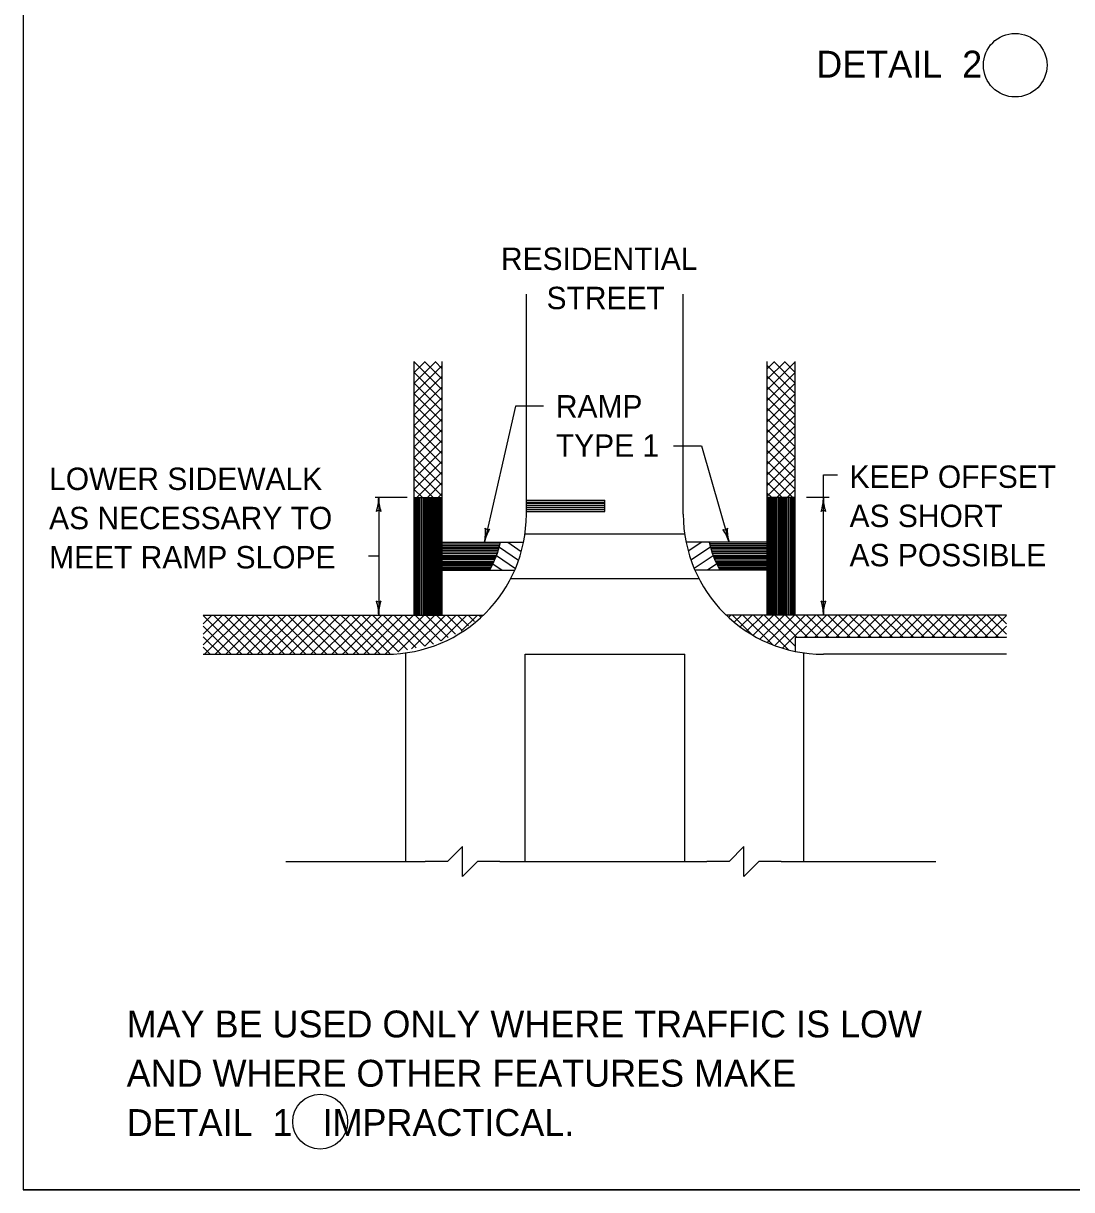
# Model space of a CAD drawing. Extents: x 1007 to 1035.5, y 1000.5 to 1021.5.
# Drawn here: x 1007 to 1016.36, y 1000.5 to 1010.91 of the extents above; entities that cross this region are included whole.
import ezdxf

# ---------------------------------------------------------------- set-up
doc = ezdxf.new("R2010")
doc.units = 0
for name, color, linetype in [('Level 1', 7, 'Continuous'), ('Level 10', 7, 'Continuous'), ('Level 11', 7, 'Continuous')]:
    doc.layers.add(name, color=color, linetype=linetype)

msp = doc.modelspace()

# ---------------------------------------------------------------- linework, layer by layer
at = {"layer": 'Level 1'}
for p, q in [((1011.489, 1006.529), (1011.489, 1008.493)), ((1012.889, 1006.529), (1012.889, 1008.493)), ((1010.489, 1005.629), (1010.489, 1007.891)), ((1010.489, 1007.699), (1010.681, 1007.891)), ((1010.489, 1007.794), (1010.586, 1007.891)), ((1010.489, 1007.889), (1010.492, 1007.891)), ((1010.739, 1007.638), (1010.489, 1007.888)), ((1010.489, 1007.605), (1010.739, 1007.855)), ((1010.739, 1007.733), (1010.581, 1007.891)), ((1010.739, 1007.827), (1010.675, 1007.891)), ((1010.739, 1005.629), (1010.739, 1007.891)), ((1012.889, 1006.529), (1012.889, 1007.891)), ((1013.639, 1005.629), (1013.639, 1007.891)), ((1013.639, 1007.733), (1013.798, 1007.891)), ((1013.639, 1007.827), (1013.703, 1007.891)), ((1013.639, 1007.638), (1013.889, 1007.888)), ((1013.889, 1007.605), (1013.639, 1007.855)), ((1013.889, 1007.699), (1013.697, 1007.891)), ((1013.889, 1007.794), (1013.792, 1007.891)), ((1013.889, 1007.889), (1013.887, 1007.891)), ((1013.889, 1005.629), (1013.889, 1007.891)), ((1010.739, 1007.543), (1010.489, 1007.793)), ((1010.489, 1007.51), (1010.739, 1007.76)), ((1013.639, 1007.543), (1013.889, 1007.793)), ((1013.889, 1007.51), (1013.639, 1007.76)), ((1010.739, 1007.448), (1010.489, 1007.698)), ((1010.489, 1007.415), (1010.739, 1007.665)), ((1013.639, 1007.448), (1013.889, 1007.698)), ((1013.889, 1007.415), (1013.639, 1007.665)), ((1010.739, 1007.354), (1010.489, 1007.604)), ((1010.489, 1007.32), (1010.739, 1007.57)), ((1013.639, 1007.354), (1013.889, 1007.604)), ((1013.889, 1007.32), (1013.639, 1007.57)), ((1010.739, 1007.259), (1010.489, 1007.509)), ((1010.489, 1007.226), (1010.739, 1007.476)), ((1011.392, 1007.493), (1011.114, 1006.279)), ((1011.642, 1007.493), (1011.392, 1007.493)), ((1013.639, 1007.259), (1013.889, 1007.509)), ((1013.889, 1007.226), (1013.639, 1007.476)), ((1010.739, 1007.164), (1010.489, 1007.414)), ((1010.489, 1007.131), (1010.739, 1007.381)), ((1013.639, 1007.164), (1013.889, 1007.414)), ((1013.889, 1007.131), (1013.639, 1007.381)), ((1010.739, 1007.069), (1010.489, 1007.319)), ((1010.489, 1007.036), (1010.739, 1007.286)), ((1010.739, 1006.975), (1010.489, 1007.225)), ((1013.639, 1007.069), (1013.889, 1007.319)), ((1013.889, 1007.036), (1013.639, 1007.286)), ((1013.639, 1006.975), (1013.889, 1007.225)), ((1010.489, 1006.941), (1010.739, 1007.191)), ((1010.739, 1006.88), (1010.489, 1007.13)), ((1012.801, 1007.139), (1013.051, 1007.139)), ((1013.051, 1007.139), (1013.298, 1006.279)), ((1013.889, 1006.941), (1013.639, 1007.191)), ((1013.639, 1006.88), (1013.889, 1007.13)), ((1010.489, 1006.847), (1010.739, 1007.097)), ((1010.739, 1006.785), (1010.489, 1007.035)), ((1013.889, 1006.847), (1013.639, 1007.097)), ((1013.639, 1006.785), (1013.889, 1007.035)), ((1010.489, 1006.752), (1010.739, 1007.002)), ((1010.739, 1006.69), (1010.489, 1006.94)), ((1013.889, 1006.752), (1013.639, 1007.002)), ((1013.639, 1006.69), (1013.889, 1006.94)), ((1010.656, 1006.679), (1010.489, 1006.845)), ((1010.511, 1006.679), (1010.739, 1006.907)), ((1010.606, 1006.679), (1010.739, 1006.812)), ((1013.867, 1006.679), (1013.639, 1006.907)), ((1013.773, 1006.679), (1013.639, 1006.812)), ((1013.723, 1006.679), (1013.889, 1006.845)), ((1014.139, 1005.629), (1014.139, 1006.88)), ((1014.139, 1006.88), (1014.264, 1006.88)), ((1010.561, 1006.679), (1010.489, 1006.751)), ((1010.701, 1006.679), (1010.739, 1006.718)), ((1013.678, 1006.679), (1013.639, 1006.718)), ((1013.817, 1006.679), (1013.889, 1006.751)), ((1010.426, 1006.679), (1010.139, 1006.679)), ((1010.171, 1006.679), (1010.171, 1005.629)), ((1010.489, 1006.679), (1010.739, 1006.679)), ((1010.498, 1006.679), (1010.498, 1005.629)), ((1010.509, 1006.679), (1010.509, 1005.629)), ((1010.516, 1006.679), (1010.516, 1005.629)), ((1010.522, 1006.679), (1010.522, 1005.629)), ((1010.533, 1006.679), (1010.533, 1005.629)), ((1010.546, 1006.679), (1010.546, 1005.629)), ((1010.555, 1006.679), (1010.555, 1005.629)), ((1010.57, 1006.679), (1010.57, 1005.629)), ((1010.582, 1006.679), (1010.582, 1005.629)), ((1010.593, 1006.679), (1010.593, 1005.629)), ((1010.605, 1006.679), (1010.605, 1005.629)), ((1010.614, 1006.679), (1010.614, 1005.629)), ((1010.624, 1006.679), (1010.624, 1005.629)), ((1010.635, 1006.679), (1010.635, 1005.629)), ((1010.647, 1006.679), (1010.647, 1005.629)), ((1010.66, 1006.679), (1010.66, 1005.629)), ((1010.672, 1006.679), (1010.672, 1005.629)), ((1010.685, 1006.679), (1010.685, 1005.629)), ((1010.697, 1006.679), (1010.697, 1005.629)), ((1010.708, 1006.679), (1010.708, 1005.629)), ((1010.715, 1006.679), (1010.715, 1005.629)), ((1010.726, 1006.679), (1010.726, 1005.629)), ((1010.735, 1006.679), (1010.735, 1005.629)), ((1011.489, 1006.654), (1012.189, 1006.654)), ((1011.489, 1006.638), (1012.189, 1006.638)), ((1011.489, 1006.624), (1012.189, 1006.624)), ((1011.489, 1006.608), (1012.189, 1006.608)), ((1012.189, 1006.554), (1012.189, 1006.654)), ((1013.889, 1006.679), (1013.639, 1006.679)), ((1013.644, 1006.679), (1013.644, 1005.629)), ((1013.653, 1006.679), (1013.653, 1005.629)), ((1013.663, 1006.679), (1013.663, 1005.629)), ((1013.671, 1006.679), (1013.671, 1005.629)), ((1013.681, 1006.679), (1013.681, 1005.629)), ((1013.693, 1006.679), (1013.693, 1005.629)), ((1013.706, 1006.679), (1013.706, 1005.629)), ((1013.718, 1006.679), (1013.718, 1005.629)), ((1013.732, 1006.679), (1013.732, 1005.629)), ((1013.744, 1006.679), (1013.744, 1005.629)), ((1013.754, 1006.679), (1013.754, 1005.629)), ((1013.764, 1006.679), (1013.764, 1005.629)), ((1013.774, 1006.679), (1013.774, 1005.629)), ((1013.786, 1006.679), (1013.786, 1005.629)), ((1013.796, 1006.679), (1013.796, 1005.629)), ((1013.808, 1006.679), (1013.808, 1005.629)), ((1013.823, 1006.679), (1013.823, 1005.629)), ((1013.832, 1006.679), (1013.832, 1005.629)), ((1013.846, 1006.679), (1013.846, 1005.629)), ((1013.856, 1006.679), (1013.856, 1005.629)), ((1013.862, 1006.679), (1013.862, 1005.629)), ((1013.87, 1006.679), (1013.87, 1005.629)), ((1013.88, 1006.679), (1013.88, 1005.629)), ((1014.191, 1006.679), (1013.988, 1006.679)), ((1011.489, 1006.589), (1012.189, 1006.589)), ((1011.489, 1006.572), (1012.189, 1006.572)), ((1011.489, 1006.554), (1012.189, 1006.554)), ((1011.477, 1006.354), (1012.902, 1006.354)), ((1010.739, 1006.279), (1011.259, 1006.279)), ((1010.739, 1006.265), (1011.256, 1006.265)), ((1010.739, 1006.25), (1011.251, 1006.25)), ((1010.739, 1006.235), (1011.247, 1006.235)), ((1010.739, 1006.222), (1011.243, 1006.222)), ((1010.739, 1006.207), (1011.239, 1006.207)), ((1010.739, 1006.192), (1011.234, 1006.192)), ((1011.259, 1006.279), (1011.464, 1006.279)), ((1013.119, 1006.279), (1012.914, 1006.279)), ((1013.639, 1006.279), (1013.119, 1006.279)), ((1013.639, 1006.265), (1013.123, 1006.265)), ((1013.639, 1006.25), (1013.127, 1006.25)), ((1013.639, 1006.235), (1013.131, 1006.235)), ((1013.639, 1006.222), (1013.135, 1006.222)), ((1013.639, 1006.207), (1013.14, 1006.207)), ((1013.639, 1006.192), (1013.145, 1006.192)), ((1010.171, 1006.154), (1010.079, 1006.154)), ((1010.739, 1006.177), (1011.228, 1006.177)), ((1010.739, 1006.159), (1011.222, 1006.159)), ((1010.739, 1006.152), (1011.219, 1006.152)), ((1010.739, 1006.139), (1011.214, 1006.139)), ((1010.739, 1006.127), (1011.209, 1006.127)), ((1010.739, 1006.109), (1011.202, 1006.109)), ((1010.739, 1006.099), (1011.197, 1006.099)), ((1010.739, 1006.089), (1011.192, 1006.089)), ((1010.739, 1006.079), (1011.188, 1006.079)), ((1013.639, 1006.177), (1013.15, 1006.177)), ((1013.639, 1006.159), (1013.156, 1006.159)), ((1013.639, 1006.152), (1013.159, 1006.152)), ((1013.639, 1006.139), (1013.164, 1006.139)), ((1013.639, 1006.127), (1013.169, 1006.127)), ((1013.639, 1006.109), (1013.177, 1006.109)), ((1013.639, 1006.099), (1013.181, 1006.099)), ((1013.639, 1006.089), (1013.186, 1006.089)), ((1013.639, 1006.079), (1013.191, 1006.079)), ((1010.739, 1006.069), (1011.183, 1006.069)), ((1010.739, 1006.053), (1011.175, 1006.053)), ((1010.739, 1006.041), (1011.169, 1006.041)), ((1010.739, 1006.029), (1011.163, 1006.029)), ((1011.163, 1006.029), (1011.385, 1006.029)), ((1013.216, 1006.029), (1012.994, 1006.029)), ((1013.639, 1006.069), (1013.195, 1006.069)), ((1013.639, 1006.053), (1013.203, 1006.053)), ((1013.639, 1006.041), (1013.21, 1006.041)), ((1013.639, 1006.029), (1013.216, 1006.029)), ((1011.349, 1005.954), (1013.029, 1005.954)), ((1008.605, 1005.629), (1011.107, 1005.629)), ((1008.605, 1005.362), (1008.872, 1005.629)), ((1008.605, 1005.457), (1008.778, 1005.629)), ((1008.605, 1005.551), (1008.683, 1005.629)), ((1008.951, 1005.279), (1008.605, 1005.625)), ((1008.617, 1005.279), (1008.967, 1005.629)), ((1009.046, 1005.279), (1008.696, 1005.629)), ((1008.712, 1005.279), (1009.062, 1005.629)), ((1009.141, 1005.279), (1008.791, 1005.629)), ((1008.807, 1005.279), (1009.157, 1005.629)), ((1009.235, 1005.279), (1008.885, 1005.629)), ((1008.901, 1005.279), (1009.251, 1005.629)), ((1009.33, 1005.279), (1008.98, 1005.629)), ((1008.996, 1005.279), (1009.346, 1005.629)), ((1009.425, 1005.279), (1009.075, 1005.629)), ((1009.091, 1005.279), (1009.441, 1005.629)), ((1009.52, 1005.279), (1009.17, 1005.629)), ((1009.186, 1005.279), (1009.536, 1005.629)), ((1009.614, 1005.279), (1009.264, 1005.629)), ((1009.28, 1005.279), (1009.63, 1005.629)), ((1009.709, 1005.279), (1009.359, 1005.629)), ((1009.375, 1005.279), (1009.725, 1005.629)), ((1009.804, 1005.279), (1009.454, 1005.629)), ((1009.47, 1005.279), (1009.82, 1005.629)), ((1009.874, 1005.304), (1009.549, 1005.629)), ((1009.565, 1005.279), (1009.874, 1005.588)), ((1009.874, 1005.399), (1009.643, 1005.629)), ((1009.874, 1005.493), (1009.738, 1005.629)), ((1009.874, 1005.588), (1009.833, 1005.629)), ((1009.874, 1005.304), (1010.199, 1005.629)), ((1009.874, 1005.399), (1010.104, 1005.629)), ((1009.874, 1005.493), (1010.009, 1005.629)), ((1009.874, 1005.588), (1009.914, 1005.629)), ((1010.183, 1005.279), (1009.874, 1005.588)), ((1010.271, 1005.286), (1009.928, 1005.629)), ((1009.943, 1005.279), (1010.293, 1005.629)), ((1010.349, 1005.302), (1010.022, 1005.629)), ((1010.038, 1005.279), (1010.388, 1005.629)), ((1010.428, 1005.318), (1010.117, 1005.629)), ((1010.133, 1005.279), (1010.483, 1005.629)), ((1010.506, 1005.335), (1010.212, 1005.629)), ((1010.228, 1005.279), (1010.578, 1005.629)), ((1010.584, 1005.351), (1010.307, 1005.629)), ((1010.344, 1005.301), (1010.672, 1005.629)), ((1010.66, 1005.37), (1010.401, 1005.629)), ((1010.464, 1005.326), (1010.767, 1005.629)), ((1010.726, 1005.399), (1010.496, 1005.629)), ((1010.584, 1005.351), (1010.862, 1005.629)), ((1010.791, 1005.429), (1010.591, 1005.629)), ((1010.856, 1005.458), (1010.686, 1005.629)), ((1010.728, 1005.4), (1010.957, 1005.629)), ((1010.917, 1005.492), (1010.78, 1005.629)), ((1010.972, 1005.532), (1010.875, 1005.629)), ((1010.908, 1005.486), (1011.052, 1005.629)), ((1011.027, 1005.572), (1010.97, 1005.629)), ((1011.082, 1005.611), (1011.065, 1005.629)), ((1015.773, 1005.629), (1013.272, 1005.629)), ((1013.296, 1005.611), (1013.314, 1005.629)), ((1013.503, 1005.453), (1013.327, 1005.629)), ((1013.344, 1005.564), (1013.409, 1005.629)), ((1013.397, 1005.523), (1013.503, 1005.629)), ((1013.687, 1005.364), (1013.422, 1005.629)), ((1013.453, 1005.484), (1013.598, 1005.629)), ((1013.512, 1005.448), (1013.693, 1005.629)), ((1013.827, 1005.319), (1013.516, 1005.629)), ((1013.573, 1005.415), (1013.788, 1005.629)), ((1013.889, 1005.351), (1013.611, 1005.629)), ((1013.637, 1005.384), (1013.882, 1005.629)), ((1013.705, 1005.357), (1013.977, 1005.629)), ((1013.906, 1005.429), (1013.706, 1005.629)), ((1013.776, 1005.333), (1014.072, 1005.629)), ((1014.001, 1005.429), (1013.801, 1005.629)), ((1014.095, 1005.429), (1013.895, 1005.629)), ((1013.967, 1005.429), (1014.167, 1005.629)), ((1014.19, 1005.429), (1013.99, 1005.629)), ((1014.061, 1005.429), (1014.261, 1005.629)), ((1014.285, 1005.429), (1014.085, 1005.629)), ((1014.156, 1005.429), (1014.356, 1005.629)), ((1014.38, 1005.429), (1014.18, 1005.629)), ((1014.251, 1005.429), (1014.451, 1005.629)), ((1014.474, 1005.429), (1014.274, 1005.629)), ((1014.346, 1005.429), (1014.505, 1005.588)), ((1014.505, 1005.493), (1014.369, 1005.629)), ((1014.505, 1005.588), (1014.464, 1005.629)), ((1014.505, 1005.493), (1014.64, 1005.629)), ((1014.505, 1005.588), (1014.546, 1005.629)), ((1014.664, 1005.429), (1014.505, 1005.588)), ((1014.535, 1005.429), (1014.735, 1005.629)), ((1014.759, 1005.429), (1014.559, 1005.629)), ((1014.63, 1005.429), (1014.83, 1005.629)), ((1014.853, 1005.429), (1014.653, 1005.629)), ((1014.725, 1005.429), (1014.925, 1005.629)), ((1014.948, 1005.429), (1014.748, 1005.629)), ((1014.819, 1005.429), (1015.019, 1005.629)), ((1015.043, 1005.429), (1014.843, 1005.629)), ((1014.914, 1005.429), (1015.114, 1005.629)), ((1015.138, 1005.429), (1014.938, 1005.629)), ((1015.009, 1005.429), (1015.209, 1005.629)), ((1015.232, 1005.429), (1015.032, 1005.629)), ((1015.104, 1005.429), (1015.304, 1005.629)), ((1015.327, 1005.429), (1015.127, 1005.629)), ((1015.198, 1005.429), (1015.398, 1005.629)), ((1015.422, 1005.429), (1015.222, 1005.629)), ((1015.293, 1005.429), (1015.493, 1005.629)), ((1015.517, 1005.429), (1015.317, 1005.629)), ((1015.388, 1005.429), (1015.588, 1005.629)), ((1015.611, 1005.429), (1015.411, 1005.629)), ((1015.483, 1005.429), (1015.683, 1005.629)), ((1015.706, 1005.429), (1015.506, 1005.629)), ((1015.577, 1005.429), (1015.773, 1005.625)), ((1015.773, 1005.457), (1015.601, 1005.629)), ((1015.773, 1005.551), (1015.696, 1005.629)), ((1008.856, 1005.279), (1008.605, 1005.53)), ((1009.659, 1005.279), (1009.874, 1005.493)), ((1010.088, 1005.279), (1009.874, 1005.493)), ((1014.44, 1005.429), (1014.505, 1005.493)), ((1014.569, 1005.429), (1014.505, 1005.493)), ((1015.672, 1005.429), (1015.773, 1005.53)), ((1008.761, 1005.279), (1008.605, 1005.435)), ((1009.754, 1005.279), (1009.874, 1005.399)), ((1009.993, 1005.279), (1009.874, 1005.399)), ((1013.889, 1005.429), (1013.889, 1005.304)), ((1015.773, 1005.429), (1013.889, 1005.429)), ((1015.767, 1005.429), (1015.773, 1005.435)), ((1008.667, 1005.279), (1008.605, 1005.341)), ((1008.605, 1005.279), (1010.239, 1005.279)), ((1009.849, 1005.279), (1009.874, 1005.304)), ((1009.899, 1005.279), (1009.874, 1005.304)), ((1010.414, 1003.429), (1010.414, 1005.291)), ((1011.477, 1003.429), (1011.477, 1005.279)), ((1011.477, 1005.279), (1012.902, 1005.279)), ((1012.902, 1003.429), (1012.902, 1005.279)), ((1013.964, 1003.429), (1013.964, 1005.291)), ((1015.773, 1005.279), (1014.139, 1005.279)), ((1009.341, 1003.429), (1010.586, 1003.429)), ((1011.253, 1003.429), (1012.65, 1003.429)), ((1012.65, 1003.429), (1013.098, 1003.429)), ((1013.764, 1003.429), (1015.142, 1003.429))]:
    msp.add_line(p, q, dxfattribs=at)
for points in [[(1011.253, 1003.429), (1011.053, 1003.429), (1010.92, 1003.296), (1010.92, 1003.563), (1010.786, 1003.429), (1010.586, 1003.429)], [(1013.764, 1003.429), (1013.564, 1003.429), (1013.431, 1003.296), (1013.431, 1003.563), (1013.298, 1003.429), (1013.098, 1003.429)]]:
    msp.add_lwpolyline(points, dxfattribs=at)
for centre, radius in [((1015.851, 1010.537), 0.284), ((1009.649, 1001.107), 0.245)]:
    msp.add_circle(centre, radius, dxfattribs=at)
for centre, radius, start, end in [((1009.78, 1006.679), 0.391, 341.3472, 359.9939), ((1010.561, 1006.679), 0.391, 180, 198.6688), ((1010.561, 1006.679), 0.391, 179.9878, 180), ((1013.749, 1006.679), 0.391, 341.3472, 359.9939), ((1014.53, 1006.679), 0.391, 180, 198.6688), ((1014.53, 1006.679), 0.391, 179.9878, 180), ((1010.171, 1006.53), 0.0312, 48.7746, 130.8913), ((1010.239, 1006.529), 1.25, 270, 0), ((1014.139, 1006.529), 1.25, 180, 270), ((1014.139, 1006.53), 0.0312, 48.7746, 130.8913), ((1010.733, 1006.366), 0.391, 347.0703, 5.7391), ((1011.494, 1006.192), 0.391, 148.4175, 167.0642), ((1011.147, 1006.424), 0.0312, 215.8449, 297.9616), ((1013.257, 1006.422), 0.0312, 244.7823, 326.899), ((1012.922, 1006.171), 0.391, 16.0077, 34.6765), ((1013.673, 1006.387), 0.391, 177.3549, 196.0016), ((1010.733, 1006.366), 0.391, 347.0581, 347.0703), ((1010.239, 1006.529), 1.05, 331.5654, 346.228), ((1014.139, 1006.529), 1.05, 193.772, 208.4346), ((1012.922, 1006.171), 0.391, 15.9955, 16.0077), ((1010.171, 1005.778), 0.0312, 228.7746, 310.8913), ((1009.78, 1005.629), 0.391, 0, 18.6688), ((1010.561, 1005.629), 0.391, 161.3472, 179.9939), ((1014.139, 1005.778), 0.0312, 228.7746, 310.8913), ((1013.749, 1005.629), 0.391, 0, 18.6688), ((1014.53, 1005.629), 0.391, 161.3472, 179.9939), ((1009.78, 1005.629), 0.391, 359.9878, 0), ((1013.749, 1005.629), 0.391, 359.9878, 0)]:
    msp.add_arc(centre, radius, start, end, dxfattribs=at)
at = {"layer": 'Level 10'}
for p in [(1007, 1021.5), (1035.5, 1000.5)]:
    msp.add_line(p, (1007, 1000.5), dxfattribs=at)
at = {"layer": 'Level 11'}
for p, q in [((1011.248, 1006.236), (1011.42, 1006.119)), ((1011.325, 1006.279), (1011.444, 1006.197)), ((1013.055, 1006.279), (1012.934, 1006.198)), ((1013.131, 1006.235), (1012.958, 1006.12)), ((1011.191, 1006.085), (1011.274, 1006.029)), ((1011.222, 1006.159), (1011.391, 1006.044)), ((1013.157, 1006.158), (1012.987, 1006.044)), ((1013.188, 1006.085), (1013.105, 1006.029))]:
    msp.add_line(p, q, dxfattribs=at)
msp.add_lwpolyline([(1007, 1000.5), (1035.5, 1000.5), (1035.5, 1021.5), (1007, 1021.5)], close=True, dxfattribs=at)

# ---------------------------------------------------------------- texts
at = {"layer": 'Level 1'}
for s, height, p in [('DETAIL  2', 0.24, (1014.076, 1010.426)), ('RESIDENTIAL', 0.2, (1011.262, 1008.709)), ('STREET', 0.2, (1011.669, 1008.359)), ('RAMP', 0.2, (1011.752, 1007.392)), ('TYPE 1', 0.2, (1011.752, 1007.042)), ('LOWER SIDEWALK', 0.2, (1007.23, 1006.745)), ('KEEP OFFSET', 0.2, (1014.373, 1006.764)), ('AS NECESSARY TO', 0.2, (1007.23, 1006.395)), ('AS SHORT', 0.2, (1014.373, 1006.414)), ('MEET RAMP SLOPE', 0.2, (1007.23, 1006.045)), ('AS POSSIBLE', 0.2, (1014.373, 1006.064)), ('MAY BE USED ONLY WHERE TRAFFIC IS LOW', 0.24, (1007.922, 1001.859)), ('AND WHERE OTHER FEATURES MAKE', 0.24, (1007.922, 1001.419)), ('DETAIL  1   IMPRACTICAL.', 0.24, (1007.922, 1000.979))]:
    msp.add_text(s, height=height, dxfattribs=at).set_placement(p)

doc.saveas('drawing.dxf')
